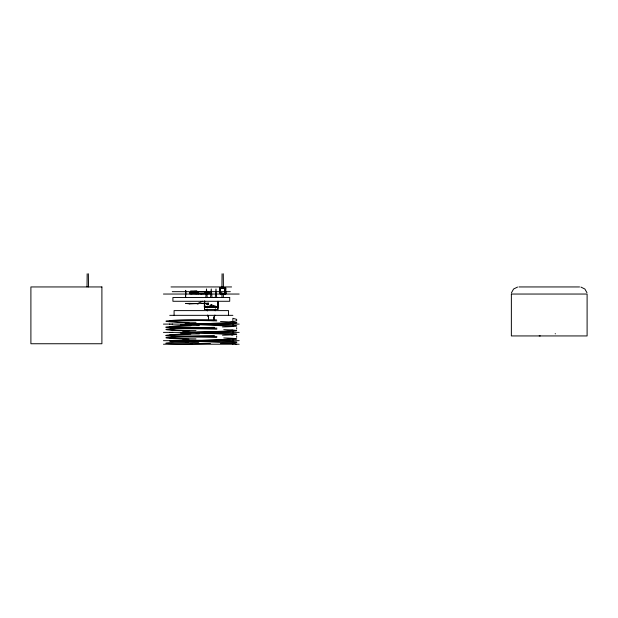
<?xml version="1.0" encoding="UTF-8"?>
<svg xmlns="http://www.w3.org/2000/svg" width="618" height="618" viewBox="0 0 618 618"><rect width="100%" height="100%" fill="white"/><g stroke="black" fill="none" stroke-linecap="round" stroke-linejoin="round"><path stroke-width="0.93" d="M196.509 293.697L195.574 293.395L196.516 293.596M190.568 293.565L190.568 291.232L197.003 291.225L197.011 293.565M193.318 293.473L194.253 293.473M197.212 292.638L197.011 291.225L190.568 291.225L190.367 292.638M191.997 293.697C190.568 293.117 191.966 293.882 191.341 293.697M217.884 301.275L218.108 306.968L217.83 302.959M207.617 315.211L208.59 317.158L208.397 320.472L214.013 320.611L214.044 317.158L214.971 315.203M87.022 286.899L87.169 273.782M222.071 273.782L221.916 287.841L223.43 287.841L223.276 273.782M205.315 303.453L202.364 303.399L202.889 303.399M223.353 297.335L223.399 293.62M217.884 309.479L217.953 307.084L217.899 309.479L204.581 309.479L204.527 307.084L204.581 309.479M185.601 290.383L185.601 297.536L185.624 290.383C186.528 291.279 184.805 298.301 185.848 297.436M220 288.166L219.521 292.669L220 288.166L225.825 287.841L225.825 288.83L225.246 288.83L225.439 293.712L224.404 287.841L219.915 288.166L219.521 288.83L219.521 292.669L225.439 293.712M200.896 293.65L200.425 293.65L201.051 293.697M219.521 292.669L219.776 288.336L220.943 287.841L219.946 287.841L219.521 292.669L220.24 288.189L219.776 288.336M204.589 302.82L204.712 300.896M204.651 302.959L204.373 306.968L217.891 306.968L211.364 304.798L210.105 305.369L211.117 306.883L217.891 306.968L212.275 306.258L210.105 305.369L211.117 306.883L204.628 306.945L204.566 301.283M189.919 292.399L189.919 293.697M190.375 292.399L190.375 293.697M205.794 297.49L206.505 288.961L207.215 297.49M210.529 297.49L211.24 288.961L211.951 297.49M215.265 297.49L215.976 288.961L216.686 297.49M191.827 292.515L195.149 292.515M205.67 292.515L209.278 292.384L205.67 292.515L209.278 292.384L209.579 293.697M225.825 288.83L225.825 293.859L220.016 293.859M189.347 303.871L189.425 303.399L196.053 303.585L189.347 303.871L185.724 303.384M225.825 292.669L225.161 293.38L225.585 293.859L225.825 292.669L225.246 292.669L224.404 287.841M208.281 297.49L208.876 297.49M206.373 303.971L206.543 303.276L208.336 303.129L208.482 304.55L207.903 304.844L206.373 303.971L208.336 303.129L207.903 304.844M511.488 292.754L513.581 289.023L517.56 287.061M204.396 293.65L205.168 293.65M189.68 292.422L189.68 293.697L209.881 293.697L209.525 292.399L205.076 292.515L209.881 292.515M190.143 292.422L190.143 293.697M218.108 301.283L218.108 307.084L204.373 307.084L204.89 305.377M191.827 292.422L195.149 292.422M205.67 292.422L209.286 292.515M209.324 297.49L210.298 297.49M199.954 293.65L199.599 293.65M202.797 293.65L202.356 293.65M214.013 320.611L213.882 317.158L214.863 315.211M212.994 297.49L212.044 297.49M201.151 293.697L201.823 293.697L200.425 293.65M213.071 297.374L212.522 297.49M225.022 293.859L225.663 293.264L225.246 288.83L225.585 293.859L225.246 288.83M210.236 305.717L211.364 304.798M202.171 303.399L201.646 303.399M191.171 293.697L191.588 292.399L195.381 292.399L195.736 293.697M195.103 291.232L194.84 291.232M209.147 297.49L210.12 297.49M202.573 301.26L197.891 303.43L204.326 303.384M197.93 303.461L196.91 303.871L198.486 303.847M203.716 293.65L203.276 293.65M223.438 293.859L225.663 293.264L225.825 293.859L225.068 293.38L224.628 289.688M202.889 303.515L205.284 303.623M207.694 297.49L208.312 297.374M171.92 324.156L172.716 324.102M171.92 332.438L172.716 332.384M171.92 340.719L172.716 340.672M197.072 324.102L228.575 322.55L236.655 320.788L236.655 319.367L232.87 318.301L232.87 326.59M197.072 332.384L224.689 331.109L232.87 330.136L232.87 334.871M197.072 340.672L224.689 339.39L232.87 338.417L232.87 344.218M196.794 292.469L198.324 292.384M208.397 320.472L214.083 320.472M203.623 293.65L201.406 293.65M185.833 303.461L189.425 303.399M189.432 303.608L196.941 303.538M171.016 286.945L231.603 286.945M518.935 286.945L579.529 286.945M219.521 288.83L219.946 288.83L219.946 287.841M195.945 291.209L196.516 291.209M172.275 291.673L230.344 291.673M191.232 292.515L195.736 292.515M191.062 293.473L191.997 293.473M195.574 293.473L196.509 293.473M189.919 293.581L198.1 293.697M205.732 292.515L205.91 293.581L209.054 293.697M163.438 294.044L239.181 294.044M204.373 302.82L205.021 302.82M169.749 315.342L232.87 315.342M163.438 324.102L239.181 324.102M163.438 332.384L239.181 332.384M163.438 340.672L239.181 340.672M163.438 344.218L239.181 344.218M205.076 293.697L205.168 291.92L198.054 291.92L198.054 293.65L198.888 293.65M198.054 293.65L198.826 293.65M170.05 324.149L169.463 324.102M170.05 332.43L169.463 332.384M170.05 340.719L169.463 340.672M580.905 287.061L584.883 289.023L586.976 292.754M232.87 343.152L236.655 344.218M204.612 303.531L205.091 303.685M220.788 293.071L222.465 293.859M220.688 293.071L222.179 293.859M206.543 303.276L208.482 304.55M225.161 293.38L225.825 293.859M220.943 293.859L219.946 292.669L220.325 293.859M220.564 293.859L219.946 292.669L221.916 293.859L221.993 297.335M207.509 315.203L208.436 317.158L208.467 320.611M225.246 292.136L225.585 293.859M207.293 310.8L207.161 309.031L207.246 310.8M219.946 288.83L219.915 288.166L219.946 290.066M88.366 273.782L88.513 286.899M236.655 327.648L236.655 329.07M236.655 335.937L236.655 337.358M228.529 315.342L228.529 310.607L174.091 310.607L174.091 315.342M204.373 301.283L204.373 307.084M192.067 293.697L191.588 292.515M197.173 341.422A31.611 0.386 2.3 0 1 232.298 343.129M185.215 341.661A35.396 1.321 -0.7 0 1 231.951 341.576A35.396 1.321 -0.7 0 1 220.533 343.5M188.907 339.228A35.396 1.197 0.9 0 1 168.799 337.32A35.396 1.197 0.9 0 1 216.81 337.474M192.352 344.218A31.611 0.425 2.3 0 1 190.189 344.118M198.563 342.696A31.611 0.533 2.2 0 1 169.765 341.059A31.611 0.533 2.2 0 1 199.769 341.677M190.769 340.672A31.611 0.494 2.2 0 1 188.289 340.564M223.77 337.938A35.396 1.321 0 0 1 230.066 339.73A35.396 1.321 0 0 1 182.634 340.07M210.383 343.461A35.396 1.112 -1.1 0 1 167.648 343.577A35.396 1.112 -1.1 0 1 188.722 341.777M195.983 338.911A31.611 1.321 -0.1 0 1 171.549 337.196A31.611 1.321 -0.1 0 1 216.926 336.439M196.091 332.901A31.611 0.386 2.3 0 1 231.464 334.809M214.562 336.439A31.611 1.321 0.1 0 1 170.676 335.52A31.611 1.321 0.1 0 1 199.351 333.905M180.541 333.048A35.396 1.321 0.1 0 1 229.819 333.38A35.396 1.321 0.1 0 1 222.472 335.211M188.907 330.939A35.396 1.197 0.9 0 1 168.799 329.031A35.396 1.197 0.9 0 1 216.81 329.193M214.423 335.605A35.396 1.112 -1.1 0 1 167.965 335.868A35.396 1.112 -1.1 0 1 190.823 333.975M190.769 332.391A31.611 0.494 2.2 0 1 188.289 332.275M223.77 329.657A35.396 1.321 0 0 1 230.066 331.441A35.396 1.321 0 0 1 182.634 331.789M196.014 322.333A31.611 1.336 0.2 0 1 171.464 320.518A31.611 1.336 0.2 0 1 216.516 319.9M190.769 324.102A31.611 0.494 2.2 0 1 188.289 323.994M196.091 324.612A31.611 0.386 2.3 0 1 231.464 326.528M220.495 321.514A35.396 1.321 0.7 0 1 231.935 323.438A35.396 1.321 0.7 0 1 185.106 323.361M188.915 322.658A35.396 1.197 0.9 0 1 168.807 320.75A35.396 1.197 0.9 0 1 216.833 320.904M214.562 328.158A31.611 1.321 0.1 0 1 170.676 327.239A31.611 1.321 0.1 0 1 199.351 325.624M195.991 330.63A31.611 1.321 -0.1 0 1 171.549 328.907A31.611 1.321 -0.1 0 1 216.926 328.158M180.541 324.767A35.396 1.321 0.1 0 1 229.819 325.099A35.396 1.321 0.1 0 1 222.472 326.93M214.423 327.324A35.396 1.112 -1.1 0 1 167.965 327.586A35.396 1.112 -1.1 0 1 190.823 325.694M555.497 333.774A35.396 1.321 0 0 1 555.157 333.774M540.271 335.929A31.611 0.425 2.3 0 1 539.182 335.883M511.372 294.044L511.364 335.937L587.1 335.937L587.1 294.044L511.364 294.044M215.334 309.031L215.226 310.8L215.319 309.031M193.318 292.36L194.299 292.407L193.318 292.36M101.9 286.945L30.9 286.945L30.9 343.747L101.9 343.747L101.9 286.945M229.711 297.49L172.909 297.49L172.909 301.283L229.711 301.283L229.711 297.49"/></g></svg>
